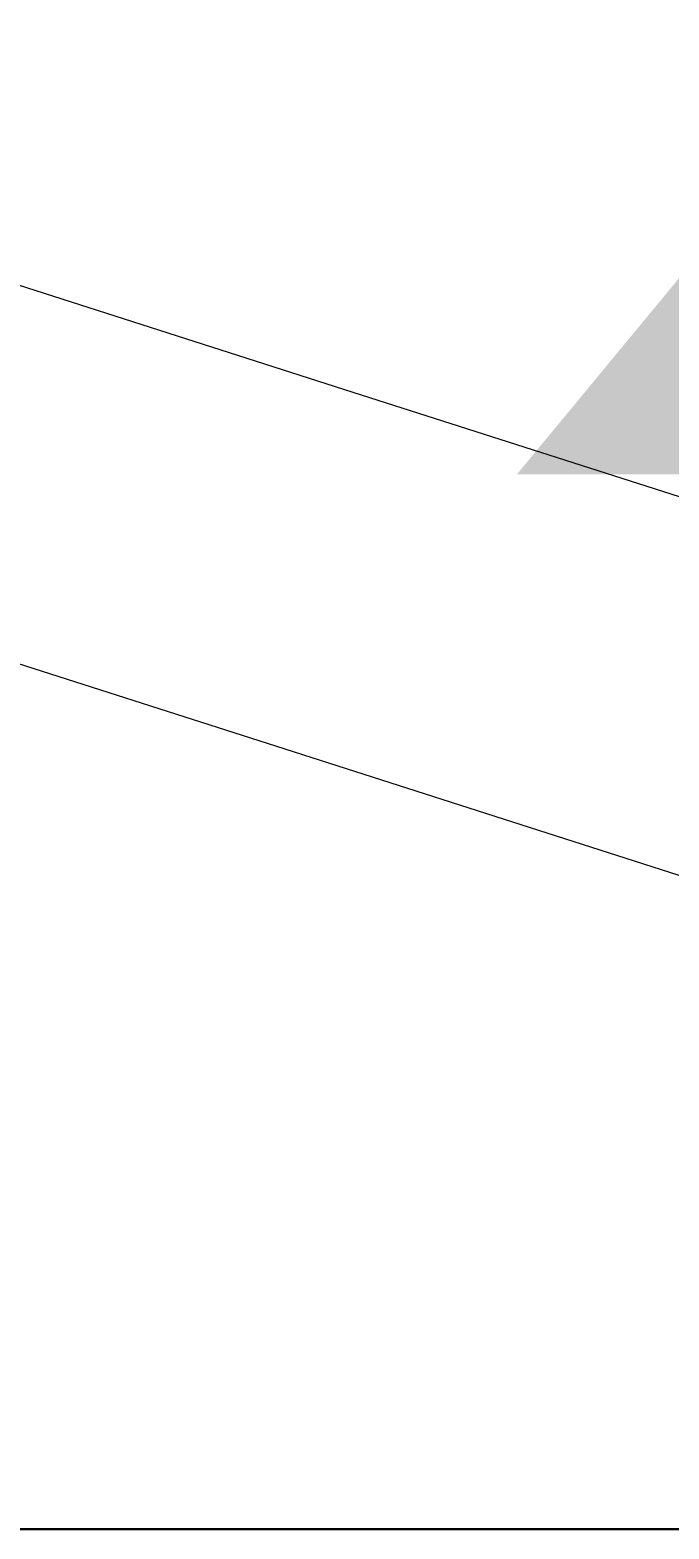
# Model space of a CAD drawing. Header units: metres. Extents: x 147 to 427, y -16 to 162.
# Drawn here: x 171.89797 to 171.91921, y 80.5957 to 80.64555 of the extents above; entities that cross this region are included whole.
import ezdxf

# ---------------------------------------------------------------- set-up
doc = ezdxf.new("R2010")
doc.units = ezdxf.units.M
doc.layers.add('1053_ARQ_BASE_MATADOURO_dwg', color=7, linetype='Continuous', lineweight=5, true_color=0x767676)
for name, color, linetype, lineweight in [('A-ANNO-DIMS', 7, 'Continuous', 5), ('A-ANNO-DIMS-50', 7, 'Continuous', 5), ('A-PAREDE', 7, 'Continuous', 30), ('A_lay', 7, 'Continuous', 5), ('P-PIPE-IDEN', 7, 'Continuous', 5), ('P-SANR-FIXT', 7, 'Continuous', 5)]:
    doc.layers.add(name, color=color, linetype=linetype, lineweight=lineweight)
doc.styles.add('Arial_25', font='arial.ttf', dxfattribs={"height": 0.1249999999999999})
doc.styles.add('Century Gothic_1', font='GOTHIC.TTF', dxfattribs={"height": 0.075})
doc.dimstyles.new('Setores_1_5', dxfattribs={"dimscale": 0.3048, "dimtxt": 0.07831262022881443, "dimasz": 0.5208333333333333, "dimexe": 0.3937007874015747, "dimexo": 0.2460629921259842, "dimgap": 0.2870734908136483, "dimtad": 1, "dimrnd": 0.01, "dimzin": 0, "dimdsep": 46, "dimtxsty": 'Century Gothic_1', "dimblk1": 'OBLIQUE', "dimblk2": 'OBLIQUE', "dimsah": 1, "dimcen": 0.09, "dimazin": 0, "dimtfac": 1, "dimtdec": 4, "dimtix": 1, "dimtmove": 0, "dimatfit": 3, "dimfxl": 1, "dimtvp": 1, "dimtolj": 1, "dimtzin": 0, "dimarcsym": 2})
doc.dimstyles.new('Setores_1_5_1', dxfattribs={"dimscale": 0.3048, "dimtxt": 0.07831262022881443, "dimasz": 0.5208333333333333, "dimexe": 0.3937007874015747, "dimexo": 0.2460629921259842, "dimgap": 0.2870734908136483, "dimtad": 1, "dimrnd": 0.01, "dimzin": 0, "dimdsep": 46, "dimtxsty": 'Century Gothic_1', "dimblk1": 'OBLIQUE', "dimblk2": 'OBLIQUE', "dimsah": 1, "dimcen": 0.09, "dimazin": 0, "dimtfac": 1, "dimtdec": 4, "dimtix": 1, "dimtmove": 1, "dimatfit": 3, "dimfxl": 1, "dimtvp": 1, "dimtolj": 1, "dimtzin": 0, "dimarcsym": 2})

# ---------------------------------------------------------------- blocks, each defined once
blk = doc.blocks.new('UT_Ducha higiênica - UT_Ducha higiênica-V44-BANHEIROS E VESTIÁRIO')
at = {"layer": 'P-SANR-FIXT', "color": 9, "true_color": 0xc0c0c0, "flags": 128}
for points in [[(0.01500000000021316, 0.04899559848678316), (0.01656900566516315, 0.04849302635972894), (0.03232634437676154, 0.04344575380368157), (0.04992369001686869, 0.03780910402835386), (0.06104499430363419, 0.03424681124900408)], [(0.06104499430363419, 0.02164623927538396), (0.0476736556236361, 0.02592924619630916), (0.03007630998353111, 0.03156589597164119), (0.01500000000021316, 0.03639502651315871)]]:
    blk.add_lwpolyline(points, dxfattribs=at)
blk = doc.blocks.new('1053_ARQ_BASE_MATADOURO_dwg_arq geral tgov-4039641-BANHEIROS E VESTIÁRIO')
at = {"layer": 'A_lay', "true_color": 0xaaaaaa}
h = blk.add_hatch(dxfattribs=at)
h.set_pattern_fill('FP_2', color=253, style=0, pattern_type=2)
h.set_pattern_definition([(90, (-0.43, 0), (-0.6125, 3.750480822388769e-17), []), (180, (-0.43, 0), (-7.500961644777538e-17, -0.6125), [])])
h.paths.add_polyline_path([(32.9982296655655, -1.360337736084986), (33.01237180118935, -1.346195600926807), (33.43663586990462, -1.77045966871076), (33.42249373428078, -1.784601803868939), (33.25023462308762, -1.612342693053915)])
h.paths.add_polyline_path([(33.41165809009424, -2.567213544799652), (33.41122966582353, -2.567213544799652), (33.41153817298636, -2.567499975164101)])
h.paths.add_polyline_path([(31.19822966551894, -2.590337736532022), (32.07822903066692, -2.590337723493596), (32.07822966552359, -1.360337736084986), (31.9982296655655, -1.360337736084986), (31.9982296655655, -1.340337736532025), (32.09822966554222, -1.340337736532025), (32.09822966554222, -2.590337736532022), (32.97822966554688, -2.590337736532022), (32.97822966554688, -1.360337736084986), (32.69822966551894, -1.360337736084986), (32.69822966551894, -1.340337736532025), (32.9982296655655, -1.340337736532025), (32.9982296655655, -2.590337736532022), (33.36143735738526, -2.590337723493626), (33.36230898696525, -2.584644456362063), (33.36850861286325, -2.584118906497852), (33.37272822873721, -2.583180386026411), (33.3639897591028, -2.582610914488273), (33.38495522576743, -2.571112018484472), (33.38522966535411, -2.571112018484472), (33.38475389388188, -2.567213544799652), (33.37766758755459, -2.56675270268307), (33.37784901540559, -2.531764418520862), (33.37935890742477, -2.529469504030543), (33.38033918392303, -2.529386299058091), (33.38033918392303, -2.530819531470261), (33.38475389388188, -2.529654912327599), (33.38849361837163, -2.529260466487359), (33.38519683457316, -2.529079990610626), (33.38230822881664, -2.529079990610626), (33.38230822881664, -2.527990126248646), (33.39363069786764, -2.527990126248646), (33.39845663859801, -2.451804880380545), (33.40332281405001, -2.527990126248646), (33.41415110236105, -2.528241146850083), (33.41415110236105, -2.529079990610626), (33.40934836446957, -2.529569412834353), (33.41105634879104, -2.532213544799656), (33.41153817298636, -2.529370996491358), (33.41318337963542, -2.529491669047795), (33.41458401044638, -2.531318225015941), (33.41467251459932, -2.530331478504427), (33.4174584135822, -2.530615062280749), (33.4174584135822, -2.531588071625247), (33.4174584135822, -2.532213544799656), (33.41882147603067, -2.53257269248625), (33.41882153157442, -2.567213544799652), (33.41165809009424, -2.567213544799652), (33.4115613925586, -2.571112018484472), (33.41255289996535, -2.571112018484472), (33.4331532524047, -2.583180386026411), (33.42848461750561, -2.583665235818116), (33.42841931263904, -2.583790940594805), (33.42373110244044, -2.583180386026411), (33.42380640577898, -2.583851335952597), (33.43439815729597, -2.58512119470378), (33.43518967956162, -2.590337723493803), (33.79822966549565, -2.590337736532022), (33.79822966549565, -1.360337736084986), (33.59822966554222, -1.360337736084986), (33.59822966554222, -1.340337736532025), (33.79822966549565, -1.340337736532025), (33.79822966549565, -0.5403377357869643), (32.49990418984109, -0.5403377357869643), (32.49990418984109, -0.520337736233998), (33.79822966549565, -0.520337736233998), (33.79822966561207, 0.7096622623503934), (31.64822966558879, 0.7096622623503934), (31.64822966547237, -0.720337737351584), (31.37822966557015, -0.9803377389907172), (31.37822966557015, -1.340337738394669), (31.39822966547237, -1.340337738394669), (31.39822966547237, -1.36033773794763), (31.19822966551894, -1.36033773794763), (31.19822966551894, -2.566552797289576)])
h.paths.add_polyline_path([(32.3796333890643, -2.584848100319439), (32.37655739265048, -2.582797436043553), (32.38339294388445, -2.584848098456791)])
h.paths.add_polyline_path([(31.47922672948354, -2.584848010912471), (31.47615073283689, -2.582797346636585), (31.48298628418726, -2.584848009049823)])
h.paths.add_polyline_path([(32.35507964459268, -2.580063220113449), (32.35176171513761, -2.578219925984674), (32.35097831464218, -2.573911227457804), (32.35210469323517, -2.57560079472383)])
h.paths.add_polyline_path([(32.72500323222047, -2.580063154788004), (32.72910455998519, -2.573911160230572), (32.72832116077208, -2.578219860792096)])
h.paths.add_polyline_path([(31.4546729848955, -2.580063130706482), (31.45135505544042, -2.578219836577706), (31.45057165494495, -2.573911138050754), (31.45321641526873, -2.577878277072556)])
h.paths.add_polyline_path([(31.82459657252362, -2.58006306538085), (31.828697900288, -2.573911070823604), (31.8279145010749, -2.578219771385128), (31.82662698379707, -2.57893505893236)])
h.paths.add_polyline_path([(31.93598396700507, -2.57551958920394), (31.93598395815142, -2.575518269867118), (31.93986503223876, -2.575518785918095)])
h.paths.add_polyline_path([(33.40650297222901, -2.532213544799656), (33.40657379143014, -2.532213544799656), (33.40647120771293, -2.529079990610626), (33.4042568059013, -2.52947269597945), (33.40598023144013, -2.532213544799656)])
h.paths.add_polyline_path([(31.78805223818578, -2.524538795753311), (31.78805329892299, -2.524538154493882), (31.78986503223873, -2.524538795753311)])
h.paths.add_polyline_path([(32.68845889776651, -2.524538795753311), (32.68845995850371, -2.524538154493882), (32.69027169181945, -2.524538795753311)])
h.paths.add_polyline_path([(32.72067163989433, -2.519910329952768), (32.72112556450817, -2.514431225976472), (32.72128924567299, -2.512942886920036), (32.7224053606593, -2.516442886920035), (32.72075630968545, -2.51974099074007)])
h.paths.add_polyline_path([(31.82026498019715, -2.5199102405458), (31.82071891911924, -2.514431222653573), (31.82088263059796, -2.512942886920036), (31.82199865625866, -2.516442886920035), (31.82034965034916, -2.519740900611293)])
h.paths.add_polyline_path([(32.35074804804773, -2.49530242197209), (32.3507480424598, -2.464542454108529), (32.36425338473529, -2.465057278607535), (32.36425338976571, -2.493251755833559), (32.35404405919414, -2.494801951966122)])
h.paths.add_polyline_path([(31.45034138823414, -2.495302332565122), (31.45034138287903, -2.464542364701566), (31.46384672515244, -2.465057278609557), (31.46384673006852, -2.493251666426591), (31.45363740794015, -2.494801861263768)])
h.paths.add_polyline_path([(32.3507480424598, -2.464542454108529), (32.34961118549128, -2.464542454108529), (32.34961117838995, -2.424212720245056), (32.35074804236245, -2.463685038211235)])
h.paths.add_polyline_path([(31.45034138287903, -2.464542364701566), (31.4492045257941, -2.464542364701566), (31.44920451927484, -2.427651721984078), (31.45034138268435, -2.463685038211235)])
h.paths.add_polyline_path([(32.715829445491, -2.433098875252401), (32.71446233518465, -2.428313984289958), (32.71582944493295, -2.429954515770014)])
h.paths.add_polyline_path([(31.81542278579381, -2.433098768154382), (31.81405567548763, -2.428313894883198), (31.81542278523576, -2.429954426363046)])
h.paths.add_polyline_path([(32.34961117838995, -2.424212720245056), (32.3496111182333, -2.100627156199285), (32.36047300352679, -2.055517957680013), (32.38185480083779, -2.014339819221219), (32.41250386946687, -1.979505139154507), (32.45062465078041, -1.953054687830857), (32.49398386001417, -1.936538050225004), (32.54004132201865, -1.930922844361836), (32.58609878600701, -1.936538033952755), (32.62945800107614, -1.953054656239655), (32.66757879173472, -1.97950509409511), (32.698227872671, -2.014339763333402), (32.71960968453036, -2.055517894237933), (32.73047164315378, -2.100627088919213), (32.73047164315378, -2.42421265318983), (32.72910453216193, -2.416693549603156), (32.72407657577698, -2.409923806035923), (32.71885120787212, -2.406440228223735), (32.70842738743912, -2.405073121705415), (32.36695697561583, -2.405399314620244), (32.36037300863295, -2.407012690915006), (32.35427205649388, -2.411752959636594), (32.35097828670425, -2.416693616658382)])
h.paths.add_polyline_path([(32.71104456007035, -2.424212655052474), (32.70694323058726, -2.420794881880218), (32.70852620014941, -2.421190623193912)])
h.paths.add_polyline_path([(31.44920451863915, -2.424212632952824), (31.44920445853612, -2.100627066792318), (31.46006634382961, -2.055517868273045), (31.4814481411406, -2.014339729814251), (31.51209720976968, -1.979505049747543), (31.55021799108323, -1.953054598423889), (31.59357720031699, -1.936537960818036), (31.63963466232147, -1.930922754954869), (31.68569212630982, -1.936537944545787), (31.72905134137896, -1.953054566832692), (31.76717213203753, -1.979505004688142), (31.79782121297382, -2.014339673926434), (31.81920302483318, -2.055517804830965), (31.83006498345659, -2.10062699951225), (31.83006498345659, -2.424212563782862), (31.82869787246474, -2.416693460196188), (31.82366991619629, -2.409923716706623), (31.81844454817493, -2.406440138816767), (31.80802072785843, -2.405073032298447), (31.4665502931861, -2.405399229346468), (31.45996634930949, -2.407012601258892), (31.4538653969132, -2.411752870054895), (31.45057162700706, -2.416693527251414)])
h.paths.add_polyline_path([(31.81063790048958, -2.424212565645506), (31.80653657089007, -2.42079479247325), (31.80811954045222, -2.421190533786944)])
h.paths.add_polyline_path([(32.52173897794324, -2.329214845908934), (32.55853917053278, -2.328987855687618), (32.59398995497526, -2.319375193527305), (32.62528974490934, -2.301494435001893), (32.65005296703426, -2.277977302487157), (32.66902836581824, -2.247702358342878), (32.67988854517159, -2.213462111250909), (32.67956945679467, -2.094816044042731), (32.66698118635357, -2.060277363595218), (32.64733657944612, -2.03130246823723), (32.62255066103535, -2.008670470508273), (32.58942161204271, -1.991465080653311), (32.55684337067157, -1.983383290935039), (32.52107176361355, -1.983646541860201), (32.48594718852514, -1.993066010328552), (32.45576527191695, -2.009699951395325), (32.42930952900306, -2.034791385846919), (32.41007327967564, -2.065698776107002), (32.39951061732029, -2.09720937162793), (32.39951064344509, -2.213462162762482), (32.41085993921514, -2.248482762544358), (32.43049041660464, -2.279126743648769), (32.45552947141302, -2.302839230523605), (32.48748526612123, -2.320368712680362), (32.52144059837287, -2.329137788407953)])
h.paths.add_polyline_path([(31.62133231823663, -2.32921475650077), (31.65725359349754, -2.329214749903883), (31.69358308365753, -2.319375221233084), (31.72488299080102, -2.301494435001893), (31.74964630745357, -2.277977212890311), (31.76862170611307, -2.247702268953175), (31.77948188547064, -2.213462021864529), (31.77916281781171, -2.094816014340405), (31.76657452677287, -2.060277274365524), (31.74693001766422, -2.03130246823723), (31.7221440013433, -2.008670381104939), (31.68901495246202, -1.991464991276182), (31.65643671098479, -1.983383201529323), (31.62066475907021, -1.983646541860201), (31.58554052894444, -1.993065920859554), (31.55535861233625, -2.009699861882535), (31.52890281176664, -2.034791385846919), (31.50966662009495, -2.065698686359616), (31.49910395762767, -2.097209282198377), (31.49910398374791, -2.213462073355514), (31.51045333555579, -2.248482762544358), (31.53008375702395, -2.279126654351526), (31.55512281171124, -2.302839141113267), (31.58707860654053, -2.320368623302524), (31.62103393879218, -2.329137699032293)])
h.paths.add_polyline_path([(32.5227919520112, -2.323449541634667), (32.48878411764256, -2.314558224620824), (32.45915161545025, -2.298302562637103), (32.43398092227255, -2.274729994750325), (32.41488035756629, -2.24390663419751), (32.40471933115636, -2.212873529642432), (32.40471931151404, -2.097798004895588), (32.415859244262, -2.065625742603561), (32.4352764533247, -2.03643607271421), (32.45954511572992, -2.01406865600956), (32.49114261718234, -1.997363284370255), (32.52242438327954, -1.989314136091037), (32.55853917053278, -1.989637155103455), (32.58974044971964, -1.997363284370255), (32.61961533146406, -2.01319702251189), (32.64519471193384, -2.03643607271421), (32.66386008529415, -2.064275298740522), (32.67534972354797, -2.096324335783971), (32.67528802561505, -2.213061976696178), (32.664618988905, -2.24564665075287), (32.64608817488487, -2.274729956678691), (32.62091749016936, -2.298302533601364), (32.59068283624104, -2.314888535339494), (32.5572771626358, -2.323449535444839), (32.52756255409016, -2.32344954077838)])
h.paths.add_polyline_path([(31.62238529231402, -2.323449452227704), (31.58837759490043, -2.314558210344035), (31.55874495575307, -2.298302473230135), (31.53357426257537, -2.274729905343361), (31.5144736979856, -2.243906545146346), (31.50431267145918, -2.212873440235464), (31.50431265181179, -2.097797915512369), (31.5154525845551, -2.065625653216414), (31.53486969662431, -2.03643607271421), (31.56047709771136, -2.013340301429059), (31.59073561002579, -1.997363284370255), (31.62201772356923, -1.989314046685772), (31.65606354846984, -1.98912865628206), (31.68933395871201, -1.997363284370255), (31.71920867176145, -2.013196933101132), (31.74478811218072, -2.03643607271421), (31.76345342559597, -2.064275209331584), (31.77494306385078, -2.096324246377008), (31.77488136603436, -2.213061886933437), (31.76421232920782, -2.245646561345906), (31.74568151518769, -2.274729867271724), (31.72051083047219, -2.2983024441944), (31.69027617654385, -2.314888445932531), (31.65687050293862, -2.323449446037875), (31.62701456923278, -2.323449451396785)])
h.paths.add_polyline_path([(32.54061341034772, -2.254476327918303), (32.55514524622622, -2.252825669870383), (32.56893665052194, -2.247957806525672), (32.58128491903999, -2.240120766867959), (32.5785309568166, -2.202238926664016), (32.57667355980004, -2.192954538453315), (32.57257947583597, -2.184417076030596), (32.56650264680836, -2.177156088694598), (32.55853917053278, -2.171511555709319), (32.55000805589233, -2.168157924638768), (32.54061339649268, -2.166978872948325), (32.53121873749429, -2.168157927836046), (32.52105686411108, -2.172594371329534), (32.51472414964061, -2.177156097505476), (32.50864732308413, -2.184417086909594), (32.5045532420256, -2.192954550725651), (32.50269584816881, -2.202238939568478), (32.49994189580328, -2.240120783448054), (32.51377741774143, -2.248482762544358), (32.52608157379633, -2.252825675794411), (32.54027169181945, -2.254437512561932)])
h.paths.add_polyline_path([(31.64020675065054, -2.254476238511335), (31.65473858652903, -2.252825580463415), (31.66852999082476, -2.247957717118708), (31.68087825934282, -2.240120677460991), (31.67812429711942, -2.202238837257048), (31.67626690010309, -2.192954449047009), (31.67217281613955, -2.18441698662481), (31.66609598711273, -2.177155999289068), (31.65841333773278, -2.171621860998793), (31.64960139619856, -2.168157835232666), (31.64020673679971, -2.166978783541353), (31.63081207780188, -2.168157838427861), (31.62065020453038, -2.17259428183919), (31.61431748994806, -2.177156008094194), (31.60824066339075, -2.18441699749671), (31.60414658233087, -2.192954461311337), (31.60228918847222, -2.202238850153095), (31.5995352361061, -2.240120694041086), (31.61337101134825, -2.248482762544358), (31.62701456923278, -2.252977756044999), (31.63986503223876, -2.254437423168197)])
h.paths.add_polyline_path([(32.27396809635704, -1.784604303538733), (32.2598259607332, -1.77046216838055), (32.68408752989509, -1.346195600926807), (32.69822966551894, -1.360337736084986), (32.35892675596849, -1.699644643016028)])
h.paths.add_polyline_path([(31.57396809628719, -1.784604303538733), (31.55982596066334, -1.77046216838055), (31.98408752994166, -1.346195600926807), (31.9982296655655, -1.360337736084986), (31.74622767740222, -1.612342693053915)])
at = {"layer": 'A-PAREDE', "color": 253, "true_color": 0xaaaaaa}
blk.add_line((32.00291002654219, -2.590337723493509), (31.96536503223875, -2.590337723493509), dxfattribs=at)
blk = doc.blocks.new('1053_ARQ_BASE_MATADOURO_dwg-3625622-BANHEIROS E VESTIÁRIO')
blk.add_blockref('1053_ARQ_BASE_MATADOURO_dwg_arq geral tgov-4039641-BANHEIROS E VESTIÁRIO', (130.2097949645677, 83.1860339743535))
blk = doc.blocks.new('DIMBLOCK36-BANHEIROS E VESTIÁRIO')
at = {"layer": 'A-ANNO-DIMS-50'}
for p, q in [((171.8587755843396, 80.2278676356902), (171.8587755843396, 80.52069625085966)), ((171.7587755843396, 80.2278676356902), (171.7587755843396, 80.48392100510821)), ((171.7587755843396, 80.22786763569022), (171.8587755843396, 80.22786763569022)), ((171.7587755843396, 80.2278676356902), (171.7587755843396, 80.10786763569018)), ((171.8587755843396, 80.2278676356902), (171.8587755843396, 80.10786763569018))]:
    blk.add_line(p, q, dxfattribs=at)
at = {"layer": 'A-ANNO-DIMS-50', "lineweight": 25}
for p, q in [((171.7587755843396, 80.22786763569022), (171.8381505843396, 80.30724263569022)), ((171.8587755843396, 80.22786763569022), (171.9381505843396, 80.30724263569022)), ((171.7587755843396, 80.22786763569022), (171.6794005843396, 80.1484926356902)), ((171.8587755843396, 80.22786763569022), (171.7794005843396, 80.1484926356902))]:
    blk.add_line(p, q, dxfattribs=at)
at = {"layer": 'A-ANNO-DIMS-50'}
blk.add_ellipse((171.6866769358742, 80.2278676356902), major_axis=(0, 0.2671395812843826), ratio=0.457059369032207, start_param=3.141592653589789, end_param=4.712388980384685, dxfattribs=at)
at = {"layer": 'A-ANNO-DIMS-50', "color": 0, "insert": (171.3560236504636, 79.99532868682746), "char_height": 0.07499999999999998, "width": 0.3967839424926597, "attachment_point": 1, "line_spacing_factor": 0.9845015114479527, "style": 'Century Gothic_1'}
blk.add_mtext('0,10 m', dxfattribs=at)
blk = doc.blocks.new('_Oblique')
at = {"color": 0, "linetype": 'ByBlock', "lineweight": -2}
blk.add_line((-0.5, -0.5), (0.5, 0.5), dxfattribs=at)
blk = doc.blocks.new('DIMBLOCK37-BANHEIROS E VESTIÁRIO')
at = {"layer": 'A-ANNO-DIMS-50'}
for p, q in [((171.8587755843396, 80.2278676356902), (171.8587755843396, 80.52069625085966)), ((172.4591822439203, 80.2278676356902), (172.4591822439203, 80.48392100510821)), ((171.8587755843396, 80.22786763569022), (172.4591822439203, 80.2278676356902)), ((171.8587755843396, 80.2278676356902), (171.8587755843396, 80.10786763569018)), ((172.4591822439203, 80.2278676356902), (172.4591822439203, 80.10786763569018))]:
    blk.add_line(p, q, dxfattribs=at)
at = {"layer": 'A-ANNO-DIMS-50', "lineweight": 25}
for p, q in [((171.8587755843396, 80.22786763569022), (171.9381505843396, 80.30724263569022)), ((172.4591822439203, 80.2278676356902), (172.5385572439203, 80.3072426356902)), ((171.8587755843396, 80.22786763569022), (171.7794005843396, 80.1484926356902)), ((172.4591822439203, 80.2278676356902), (172.3798072439203, 80.14849263569019))]:
    blk.add_line(p, q, dxfattribs=at)
at = {"layer": 'A-ANNO-DIMS-50', "color": 0, "insert": (171.9936522714247, 80.41149961257734), "char_height": 0.07499999999999998, "width": 0.3967839424926597, "attachment_point": 1, "line_spacing_factor": 0.9845015114479527, "style": 'Century Gothic_1'}
blk.add_mtext('0,60 m', dxfattribs=at)

msp = doc.modelspace()

# ---------------------------------------------------------------- block references
at = {"layer": '1053_ARQ_BASE_MATADOURO_dwg', "color": 253, "true_color": 0xaaaaaa}
msp.add_blockref('1053_ARQ_BASE_MATADOURO_dwg-3625622-BANHEIROS E VESTIÁRIO', (9.709115587533281, 0), dxfattribs=at)
at = {"layer": 'P-SANR-FIXT', "color": 254, "true_color": 0xe0e0e0}
msp.add_blockref('UT_Ducha higiênica - UT_Ducha higiênica-V44-BANHEIROS E VESTIÁRIO', (171.8587755843396, 80.5956962508597), dxfattribs=at)

# ---------------------------------------------------------------- texts
at = {"layer": 'P-PIPE-IDEN', "insert": (171.9104046650793, 80.75914222740501), "char_height": 0.1249999999999999, "width": 0.3607593749999998, "attachment_point": 1, "style": 'Arial_25'}
msp.add_mtext('ø25', dxfattribs=at)

# ---------------------------------------------------------------- dimensions: what is measured, and where the dimension line sits
at = {"layer": 'A-ANNO-DIMS'}
dim = msp.add_linear_dim(base=(171.8587755843396, 80.2278676356902), p1=(171.7587755843396, 80.55892100510822), p2=(171.8587755843396, 80.59569625085966), dimstyle='Setores_1_5_1', override={"dimpost": '<>', "dimfxl": 0.1065477296805688}, dxfattribs=at)
dim.commit()
dim.dimension.update_dxf_attribs({"geometry": 'DIMBLOCK36-BANHEIROS E VESTIÁRIO', "text_midpoint": (171.5544156217099, 79.94532868682747), "dimtype": 160})
dim = msp.add_linear_dim(base=(172.4591822439203, 80.2278676356902), p1=(171.8587755843396, 80.59569625085966), p2=(172.4591822439203, 80.55892100510822), dimstyle='Setores_1_5', override={"dimpost": '<>', "dimfxl": 0.6015318574846208}, dxfattribs=at)
dim.commit()
dim.dimension.update_dxf_attribs({"geometry": 'DIMBLOCK37-BANHEIROS E VESTIÁRIO', "text_midpoint": (172.1589789141299, 80.35475410776927)})

doc.saveas('drawing.dxf')
